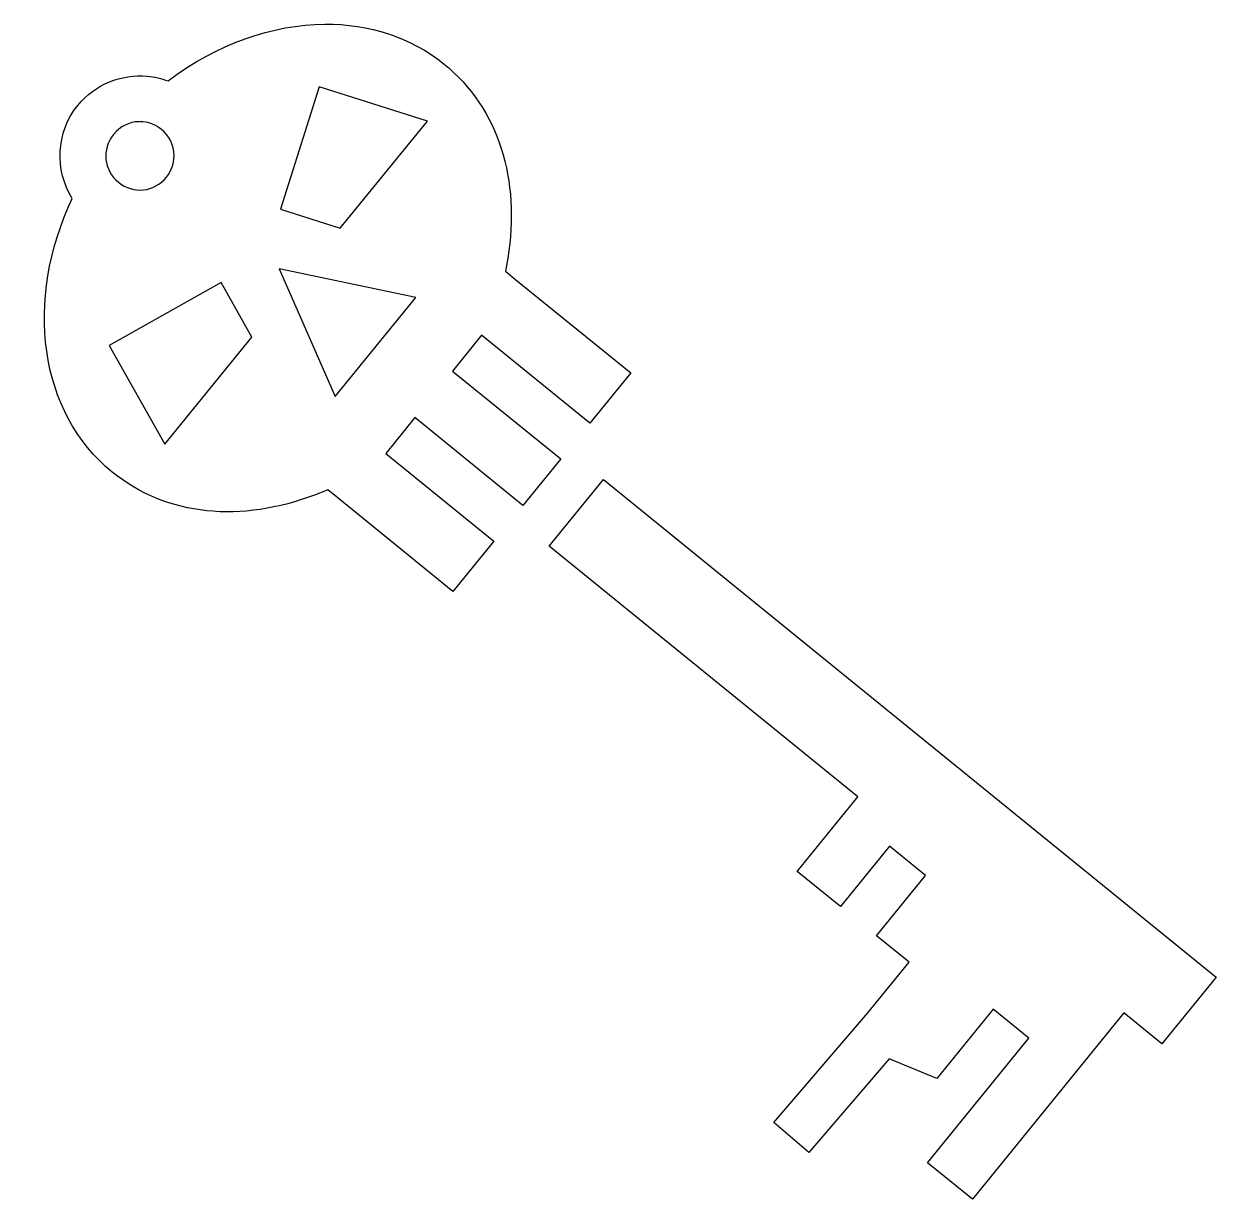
# Model space of a CAD drawing. Header units: centimetres. Extents: x -10.3 to 10.1, y -10.1 to 10.
import ezdxf

# ---------------------------------------------------------------- set-up
doc = ezdxf.new("R2010")
doc.units = ezdxf.units.CM
doc.header["$MEASUREMENT"] = 0
doc.layers.add('Layer 1', color=7, linetype='Continuous')

msp = doc.modelspace()

# ---------------------------------------------------------------- linework, layer by layer
at = {"layer": 'Layer 1'}
for points, knots in [([(-5.17485, 10.0267), (-6.0705, 10.02021), (-7.02139, 9.6899), (-7.85505, 9.05557), (-7.85505, 9.05557), (-7.9708, 9.09845), (-8.09106, 9.1254), (-8.21221, 9.13594), (-8.21221, 9.13594), (-8.65101, 9.1741), (-9.10183, 9.00252), (-9.39818, 8.63785), (-9.39818, 8.63785), (-9.77617, 8.17274), (-9.79498, 7.52567), (-9.49179, 7.04205), (-9.49179, 7.04205), (-10.32081, 5.3003), (-10.05954, 3.37905), (-8.81048, 2.36402), (-8.81048, 2.36402), (-7.87275, 1.60196), (-6.59607, 1.49), (-5.33685, 1.97662), (-5.33685, 1.97662), (-5.33685, 1.97662), (-5.12475, 2.05834), (-5.12475, 2.05834), (-5.12475, 2.05834), (-5.12475, 2.05834), (-4.9468, 1.91467), (-4.9468, 1.91467), (-4.9468, 1.91467), (-4.9468, 1.91467), (-2.98338, 0.32021), (-2.98338, 0.32021), (-2.98338, 0.32021), (-2.98338, 0.32021), (-2.28365, 1.1807), (-2.28365, 1.1807), (-2.28365, 1.1807), (-2.28365, 1.1807), (-4.13377, 2.68424), (-4.13377, 2.68424), (-4.13377, 2.68424), (-4.13377, 2.68424), (-3.63703, 3.29568), (-3.63703, 3.29568), (-3.63703, 3.29568), (-3.63703, 3.29568), (-1.78691, 1.79345), (-1.78691, 1.79345), (-1.78691, 1.79345), (-1.78691, 1.79345), (-1.13988, 2.58941), (-1.13988, 2.58941), (-1.13988, 2.58941), (-1.13988, 2.58941), (-2.99004, 4.09295), (-2.99004, 4.09295), (-2.99004, 4.09295), (-2.99004, 4.09295), (-2.4933, 4.70439), (-2.4933, 4.70439), (-2.4933, 4.70439), (-2.4933, 4.70439), (-0.64314, 3.20085), (-0.64314, 3.20085), (-0.64314, 3.20085), (-0.64314, 3.20085), (0.05529, 4.06002), (0.05529, 4.06002), (0.05529, 4.06002), (0.05529, 4.06002), (-1.90687, 5.65456), (-1.90687, 5.65456), (-1.90687, 5.65456), (-1.90687, 5.65456), (-2.08473, 5.79949), (-2.08473, 5.79949), (-2.08473, 5.79949), (-2.08473, 5.79949), (-2.04783, 6.02488), (-2.04783, 6.02488), (-2.04783, 6.02488), (-1.82898, 7.35684), (-2.1985, 8.5822), (-3.13627, 9.34434), (-3.13627, 9.34434), (-3.7068, 9.80793), (-4.42155, 10.03235), (-5.17484, 10.02687), (-5.17484, 10.02687), (-5.17484, 10.02687), (-5.17485, 10.0267), (-5.17485, 10.0267)], [0, 0, 0, 0, 0.04, 0.04, 0.04, 0.04, 0.08, 0.08, 0.08, 0.08, 0.12, 0.12, 0.12, 0.12, 0.16, 0.16, 0.16, 0.16, 0.2, 0.2, 0.2, 0.2, 0.24, 0.24, 0.24, 0.24, 0.28, 0.28, 0.28, 0.28, 0.32, 0.32, 0.32, 0.32, 0.36, 0.36, 0.36, 0.36, 0.4, 0.4, 0.4, 0.4, 0.44, 0.44, 0.44, 0.44, 0.48, 0.48, 0.48, 0.48, 0.52, 0.52, 0.52, 0.52, 0.56, 0.56, 0.56, 0.56, 0.6, 0.6, 0.6, 0.6, 0.64, 0.64, 0.64, 0.64, 0.68, 0.68, 0.68, 0.68, 0.72, 0.72, 0.72, 0.72, 0.76, 0.76, 0.76, 0.76, 0.8, 0.8, 0.8, 0.8, 0.84, 0.84, 0.84, 0.84, 0.88, 0.88, 0.88, 0.88, 0.92, 0.92, 0.92, 0.92, 1, 1, 1, 1]), ([(-5.26973, 8.95277), (-5.26973, 8.95277), (-3.42088, 8.36773), (-3.42088, 8.36773), (-3.42088, 8.36773), (-3.42088, 8.36773), (-4.90995, 6.53604), (-4.90995, 6.53604), (-4.90995, 6.53604), (-4.90995, 6.53604), (-5.93252, 6.85888), (-5.93252, 6.85888), (-5.93252, 6.85888), (-5.93252, 6.85888), (-5.26964, 8.95277), (-5.26964, 8.95277), (-5.26964, 8.95277), (-5.26964, 8.95277), (-5.26973, 8.95277), (-5.26973, 8.95277)], [0, 0, 0, 0, 0.16666667, 0.16666667, 0.16666667, 0.16666667, 0.33333333, 0.33333333, 0.33333333, 0.33333333, 0.5, 0.5, 0.5, 0.5, 0.66666667, 0.66666667, 0.66666667, 0.66666667, 1, 1, 1, 1]), ([(-8.35449, 8.35853), (-8.33138, 8.3592), (-8.30781, 8.35798), (-8.28466, 8.35583), (-8.28466, 8.35583), (-8.17346, 8.34558), (-8.06328, 8.30249), (-7.9684, 8.2254), (-7.9684, 8.2254), (-7.71539, 8.01979), (-7.67845, 7.66001), (-7.88406, 7.40705), (-7.88406, 7.40705), (-8.08959, 7.15413), (-8.44936, 7.1158), (-8.70233, 7.32145), (-8.70233, 7.32145), (-8.95534, 7.52702), (-8.99228, 7.88675), (-8.78667, 8.13972), (-8.78667, 8.13972), (-8.67425, 8.27812), (-8.51637, 8.35343), (-8.35445, 8.35857), (-8.35445, 8.35857), (-8.35445, 8.35857), (-8.35449, 8.35853), (-8.35449, 8.35853)], [0, 0, 0, 0, 0.125, 0.125, 0.125, 0.125, 0.25, 0.25, 0.25, 0.25, 0.375, 0.375, 0.375, 0.375, 0.5, 0.5, 0.5, 0.5, 0.625, 0.625, 0.625, 0.625, 0.75, 0.75, 0.75, 0.75, 1, 1, 1, 1]), ([(-5.95488, 5.839), (-5.95488, 5.839), (-3.61979, 5.35137), (-3.61979, 5.35137), (-3.61979, 5.35137), (-3.61979, 5.35137), (-4.99953, 3.65411), (-4.99953, 3.65411), (-4.99953, 3.65411), (-4.99953, 3.65411), (-5.95485, 5.83896), (-5.95485, 5.83896), (-5.95485, 5.83896), (-5.95485, 5.83896), (-5.95488, 5.839), (-5.95488, 5.839)], [0, 0, 0, 0, 0.2, 0.2, 0.2, 0.2, 0.4, 0.4, 0.4, 0.4, 0.6, 0.6, 0.6, 0.6, 1, 1, 1, 1]), ([(-6.94844, 5.60834), (-6.94844, 5.60834), (-6.42269, 4.67407), (-6.42269, 4.67407), (-6.42269, 4.67407), (-6.42269, 4.67407), (-7.91177, 2.84238), (-7.91177, 2.84238), (-7.91177, 2.84238), (-7.91177, 2.84238), (-8.86181, 4.53176), (-8.86181, 4.53176), (-8.86181, 4.53176), (-8.86181, 4.53176), (-6.94852, 5.60834), (-6.94852, 5.60834), (-6.94852, 5.60834), (-6.94852, 5.60834), (-6.94844, 5.60834), (-6.94844, 5.60834)], [0, 0, 0, 0, 0.16666667, 0.16666667, 0.16666667, 0.16666667, 0.33333333, 0.33333333, 0.33333333, 0.33333333, 0.5, 0.5, 0.5, 0.5, 0.66666667, 0.66666667, 0.66666667, 0.66666667, 1, 1, 1, 1]), ([(-0.41114, 2.2349), (-0.41114, 2.2349), (-1.33757, 1.0951), (-1.33757, 1.0951), (-1.33757, 1.0951), (-1.33757, 1.0951), (3.94005, -3.19296), (3.94005, -3.19296), (3.94005, -3.19296), (3.94005, -3.19296), (2.90301, -4.46854), (2.90301, -4.46854), (2.90301, -4.46854), (2.90301, -4.46854), (3.64356, -5.0707), (3.64356, -5.0707), (3.64356, -5.0707), (3.64356, -5.0707), (4.48165, -4.03885), (4.48165, -4.03885), (4.48165, -4.03885), (4.48165, -4.03885), (5.09309, -4.53572), (5.09309, -4.53572), (5.09309, -4.53572), (5.09309, -4.53572), (4.25504, -5.56749), (4.25504, -5.56749), (4.25504, -5.56749), (4.25504, -5.56749), (4.81377, -6.02219), (4.81377, -6.02219), (4.81377, -6.02219), (4.81377, -6.02219), (4.11011, -6.8879), (4.11011, -6.8879), (4.11011, -6.8879), (4.11011, -6.8879), (2.50241, -8.76311), (2.50241, -8.76311), (2.50241, -8.76311), (2.50241, -8.76311), (3.10065, -9.2757), (3.10065, -9.2757), (3.10065, -9.2757), (3.10065, -9.2757), (4.47511, -7.67332), (4.47511, -7.67332), (4.47511, -7.67332), (4.47511, -7.67332), (5.28684, -8.01193), (5.28684, -8.01193), (5.28684, -8.01193), (5.28684, -8.01193), (6.25274, -6.8233), (6.25274, -6.8233), (6.25274, -6.8233), (6.25274, -6.8233), (6.86418, -7.32012), (6.86418, -7.32012), (6.86418, -7.32012), (6.86418, -7.32012), (5.13141, -9.45222), (5.13141, -9.45222), (5.13141, -9.45222), (5.13141, -9.45222), (5.89832, -10.07546), (5.89832, -10.07546), (5.89832, -10.07546), (5.89832, -10.07546), (8.48769, -6.88925), (8.48769, -6.88925), (8.48769, -6.88925), (8.48769, -6.88925), (9.13876, -7.41896), (9.13876, -7.41896), (9.13876, -7.41896), (9.13876, -7.41896), (10.06506, -6.27908), (10.06506, -6.27908), (10.06506, -6.27908), (10.06506, -6.27908), (-0.41114, 2.2349), (-0.41114, 2.2349)], [0, 0, 0, 0, 0.04545455, 0.04545455, 0.04545455, 0.04545455, 0.09090909, 0.09090909, 0.09090909, 0.09090909, 0.13636364, 0.13636364, 0.13636364, 0.13636364, 0.18181818, 0.18181818, 0.18181818, 0.18181818, 0.22727273, 0.22727273, 0.22727273, 0.22727273, 0.27272727, 0.27272727, 0.27272727, 0.27272727, 0.31818182, 0.31818182, 0.31818182, 0.31818182, 0.36363636, 0.36363636, 0.36363636, 0.36363636, 0.40909091, 0.40909091, 0.40909091, 0.40909091, 0.45454545, 0.45454545, 0.45454545, 0.45454545, 0.5, 0.5, 0.5, 0.5, 0.54545455, 0.54545455, 0.54545455, 0.54545455, 0.59090909, 0.59090909, 0.59090909, 0.59090909, 0.63636364, 0.63636364, 0.63636364, 0.63636364, 0.68181818, 0.68181818, 0.68181818, 0.68181818, 0.72727273, 0.72727273, 0.72727273, 0.72727273, 0.77272727, 0.77272727, 0.77272727, 0.77272727, 0.81818182, 0.81818182, 0.81818182, 0.81818182, 0.86363636, 0.86363636, 0.86363636, 0.86363636, 0.90909091, 0.90909091, 0.90909091, 0.90909091, 1, 1, 1, 1])]:
    msp.add_open_spline(points, degree=3, knots=knots, dxfattribs=at)

doc.saveas('drawing.dxf')
